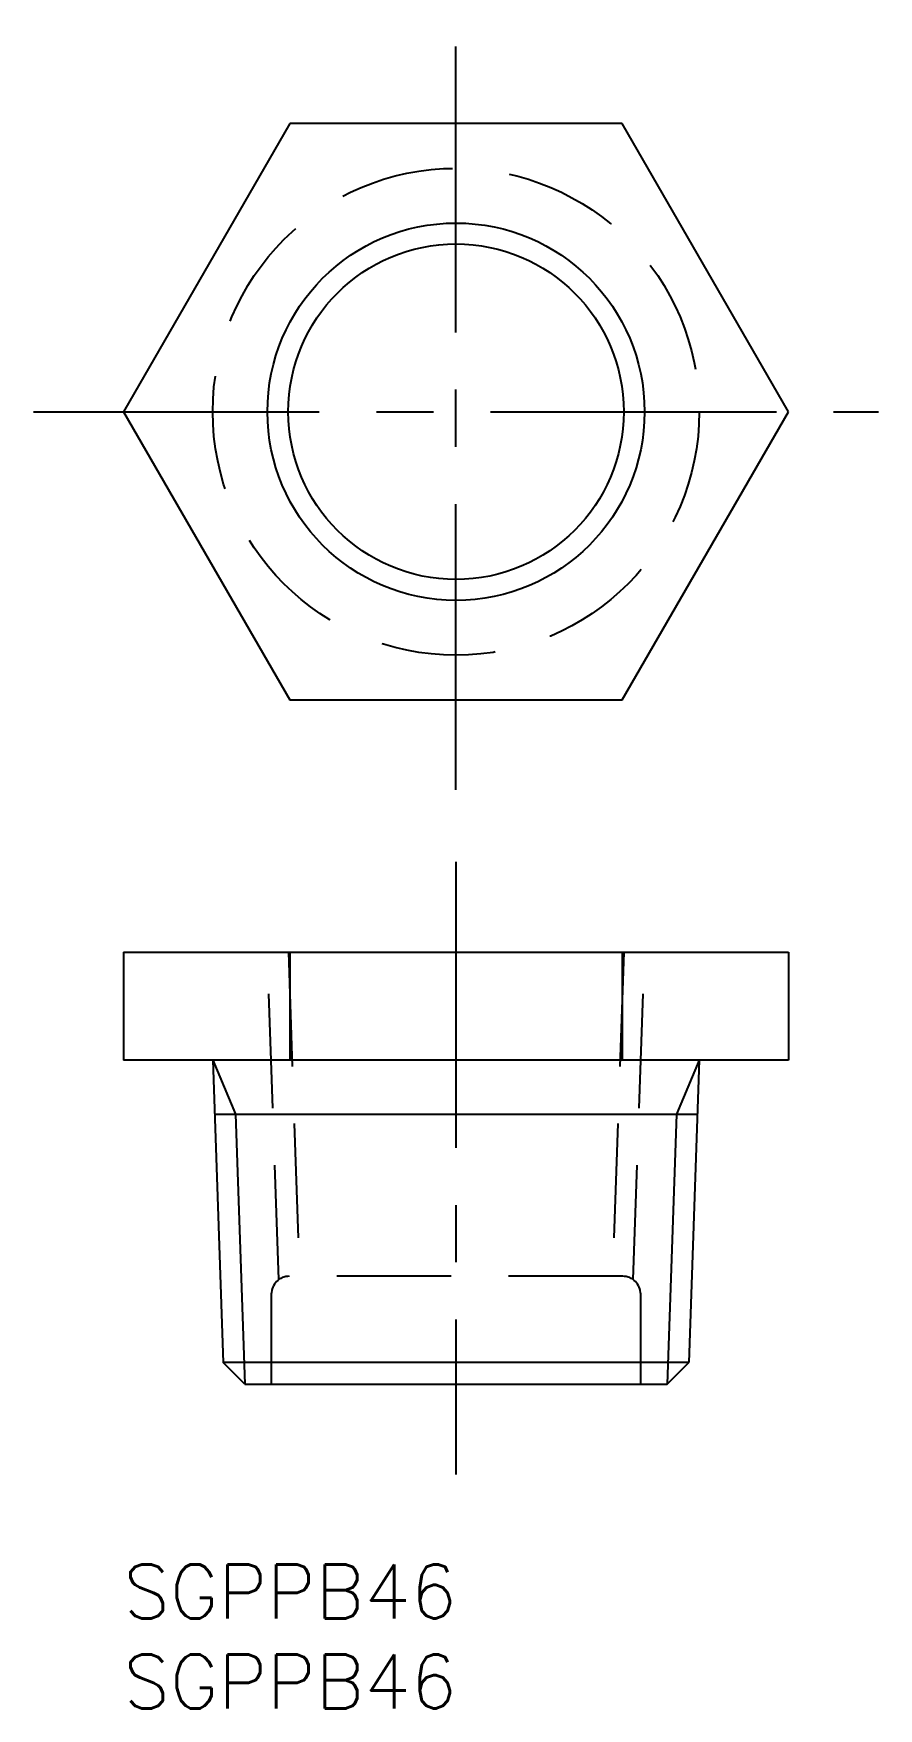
# Model space of a CAD drawing. Extents: x -5 to 42, y -8 to 85.
import ezdxf

# ---------------------------------------------------------------- set-up
doc = ezdxf.new("R2010")
doc.units = 0
doc.header["$LTSCALE"] = 0.5
doc.linetypes.add('CENTER', pattern=[50.8, 31.75, -6.35, 6.35, -6.35])
doc.linetypes.add('DASHED', pattern=[19.05, 12.7, -6.35])
for name, color, linetype in [('MSM_CENTER', 1, 'CENTER'), ('MSM_CONTINUOUS', 7, 'CONTINUOUS'), ('MSM_DASHED', 4, 'DASHED'), ('MSM_NARROW', 5, 'CONTINUOUS'), ('MSM_PART_NUMBER', 7, 'CONTINUOUS')]:
    doc.layers.add(name, color=color, linetype=linetype)
doc.styles.get("Standard").update_dxf_attribs({"font": 'txt.shx', "height": 3, "bigfont": 'bigfont.shx'})

# ---------------------------------------------------------------- blocks, each defined once
blk = doc.blocks.new('*U4')
at = {"layer": 'MSM_PART_NUMBER'}
blk.add_text('SGPPB46', height=3, dxfattribs=at).set_placement((0, -3))
blk = doc.blocks.new('*U5')
at = {"layer": 'MSM_PART_NUMBER'}
blk.add_text('SGPPB46', height=3, dxfattribs=at).set_placement((0, -8))

msp = doc.modelspace()

# ---------------------------------------------------------------- linework, layer by layer
at = {"layer": 'MSM_CENTER'}
for p, q in [((18.475, 43), (18.475, 85)), ((-5, 64), (41.95, 64)), ((18.475, 39), (18.475, 5))]:
    msp.add_line(p, q, dxfattribs=at)
at = {"layer": 'MSM_CONTINUOUS'}
for p, q in [((9.238, 80), (0, 64)), ((27.713, 80), (9.238, 80)), ((36.95, 64), (27.713, 80)), ((0, 64), (9.238, 48)), ((27.713, 48), (36.95, 64)), ((9.238, 48), (27.713, 48)), ((0, 34), (36.95, 34)), ((0, 34), (0, 28)), ((9.238, 34), (9.238, 28)), ((27.713, 34), (27.713, 28)), ((36.95, 34), (36.95, 28)), ((36.95, 28), (0, 28)), ((4.959, 28), (5.545, 11.204)), ((31.991, 28), (31.405, 11.204)), ((5.064, 25), (31.887, 25)), ((31.405, 11.204), (5.545, 11.204)), ((6.75, 10), (5.545, 11.204)), ((30.201, 10), (31.405, 11.204)), ((6.75, 10), (30.201, 10))]:
    msp.add_line(p, q, dxfattribs=at)
msp.add_circle((18.475, 64), 9.316, dxfattribs=at)
at = {"layer": 'MSM_DASHED'}
for p, q in [((8.633, 15.813), (7.998, 34)), ((9.16, 34), (9.788, 16)), ((27.791, 34), (27.162, 16)), ((28.318, 15.813), (28.953, 34)), ((27.736, 16), (9.215, 16)), ((8.215, 15), (8.215, 10)), ((28.736, 10), (28.736, 15))]:
    msp.add_line(p, q, dxfattribs=at)
msp.add_circle((18.475, 64), 13.516, dxfattribs=at)
for centre, start, end in [((9.215, 15), 90, 180), ((27.736, 15), 0, 90)]:
    msp.add_arc(centre, 1, start, end, dxfattribs=at)
at = {"layer": 'MSM_NARROW'}
for p, q in [((4.959, 28), (6.226, 25)), ((31.991, 28), (30.725, 25)), ((6.226, 25), (6.75, 10)), ((30.725, 25), (30.201, 10))]:
    msp.add_line(p, q, dxfattribs=at)
msp.add_circle((18.475, 64), 10.477, dxfattribs=at)

# ---------------------------------------------------------------- block references
at = {"layer": 'MSM_CONTINUOUS'}
for name in ['*U4', '*U5']:
    msp.add_blockref(name, (0, 0), dxfattribs=at)

doc.saveas('drawing.dxf')
